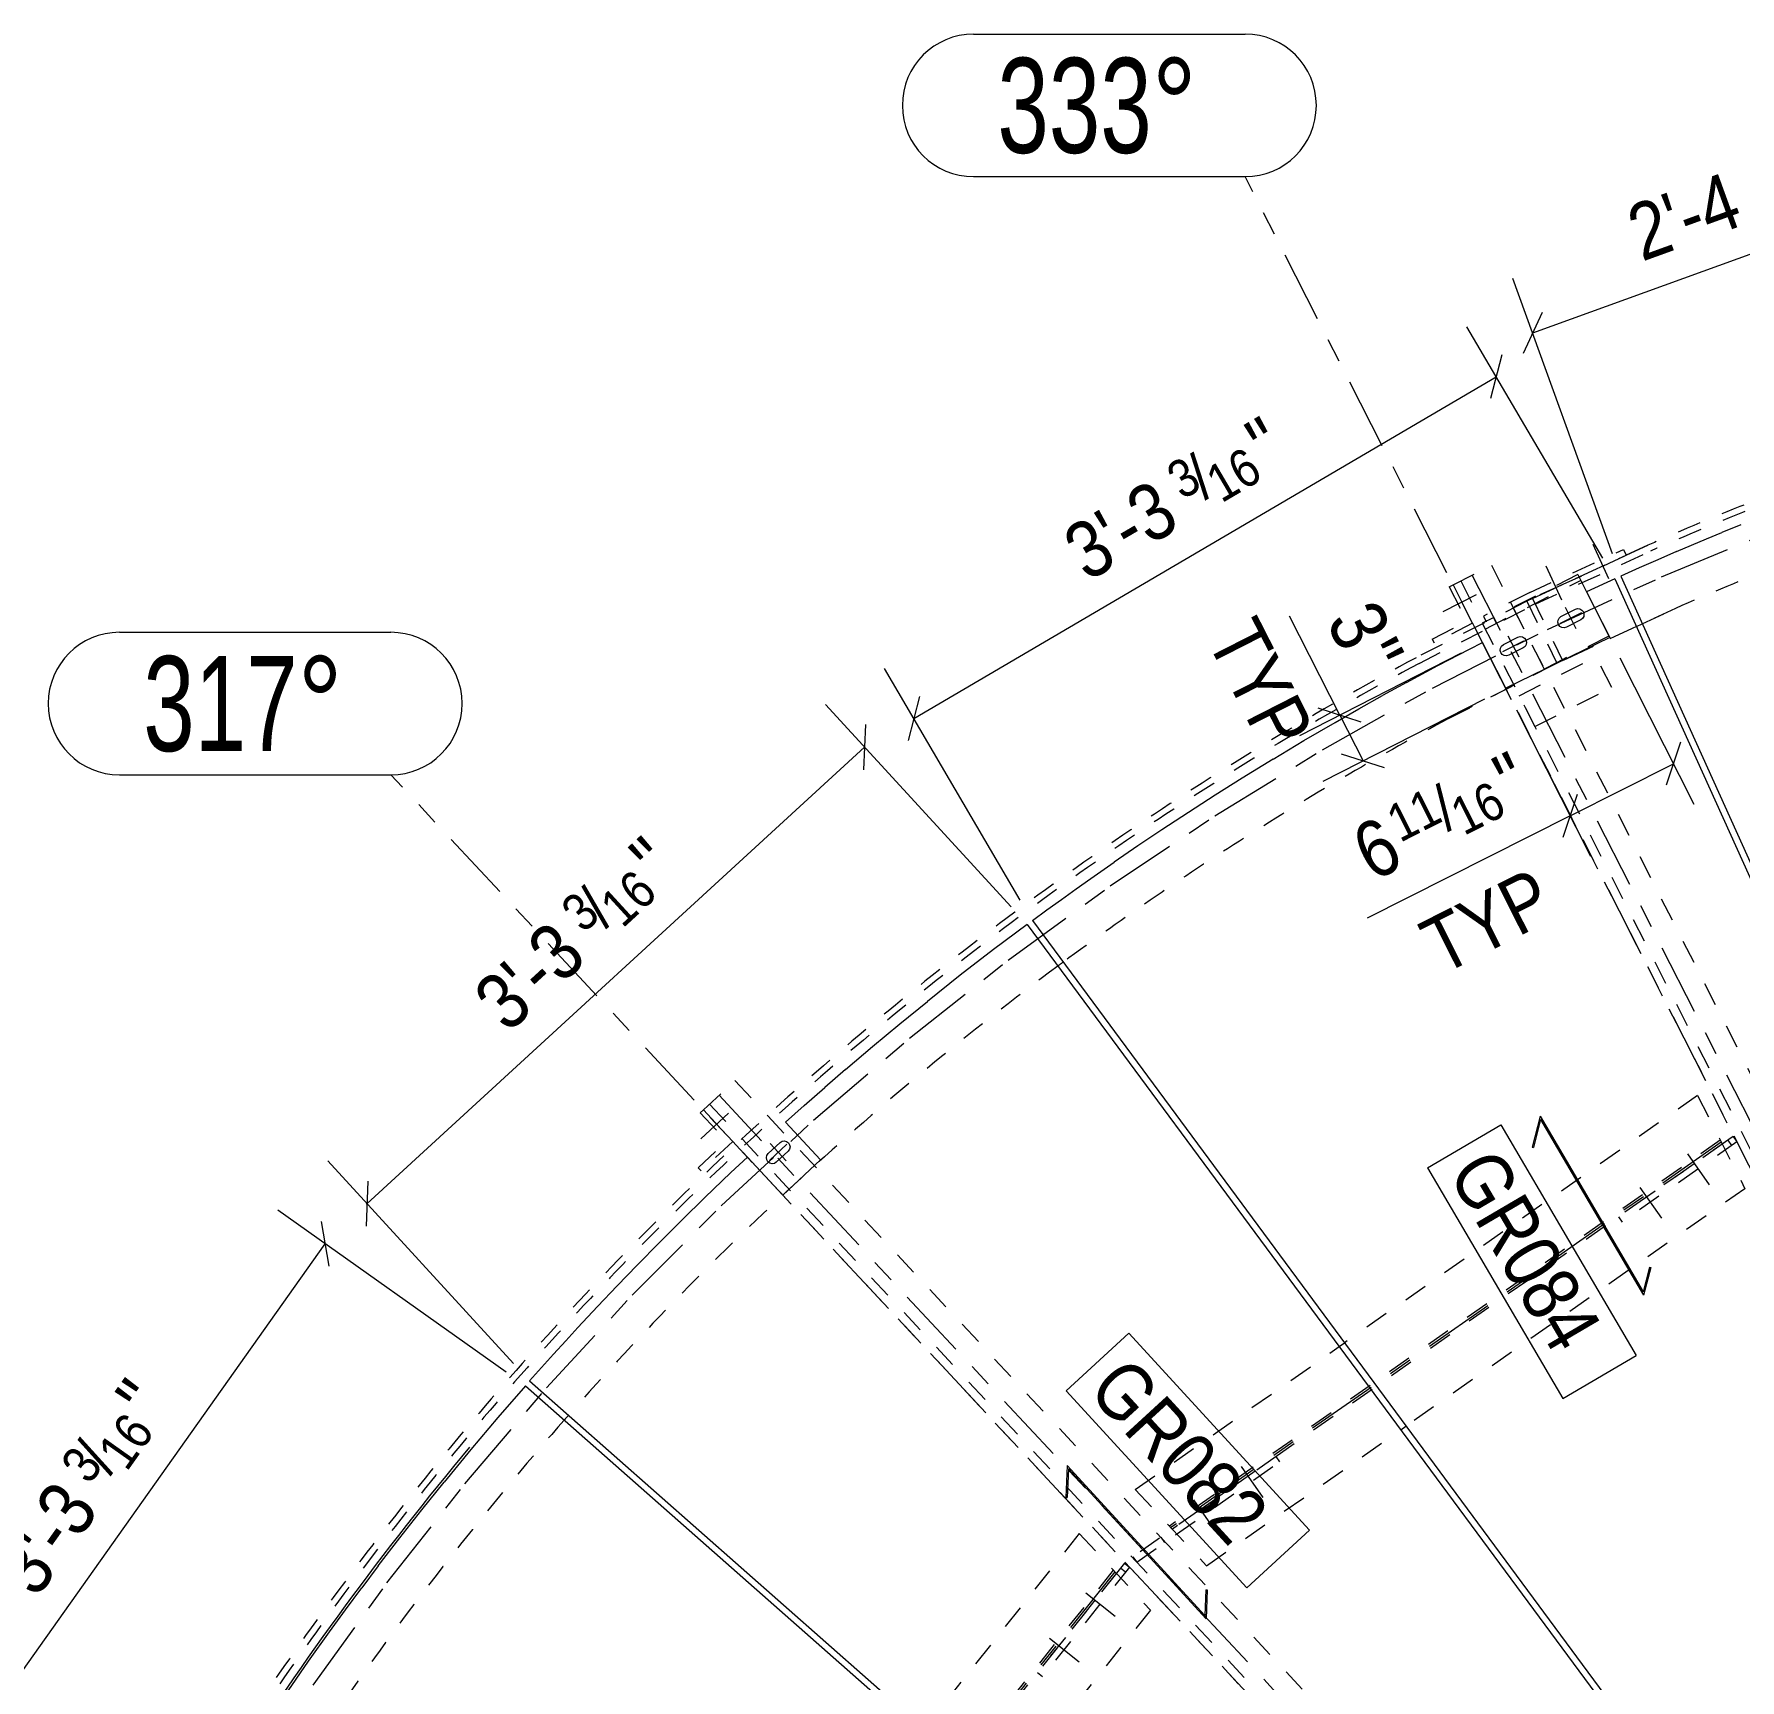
# Model space of a CAD drawing. Header units: millimetres. Extents: x -16923 to 12967, y -5402 to 13813.
# Drawn here: x -13520 to -11007, y 6331 to 8756 of the extents above; entities that cross this region are included whole.
import ezdxf

# ---------------------------------------------------------------- set-up
doc = ezdxf.new("R2010")
doc.units = ezdxf.units.MM
doc.header["$LTSCALE"] = 35
for name, pattern in [('XKITLINE00', [0]), ('XKITLINE01', [4, 1, -1, 1, -1]), ('XKITLINE02', [4, 2, -2]), ('XKITLINE03', [6, 3, -1, 1, -1])]:
    doc.linetypes.add(name, pattern=pattern)
for name, color, linetype, lineweight in [('Bolt', 3, 'Continuous', 0), ('Dimension', 7, 'Continuous', 0), ('Grid', 1, 'Continuous', 0), ('Part', 2, 'Continuous', 0), ('Part mark', 3, 'Continuous', 0)]:
    doc.layers.add(name, color=color, linetype=linetype, lineweight=lineweight)
doc.styles.add('ARIAL', font='arial.ttf')
doc.styles.add('ARIAL_NARROW', font='ARIALN.TTF')

msp = doc.modelspace()

# ---------------------------------------------------------------- linework, layer by layer
at = {"layer": 'Bolt', "color": 8, "linetype": 'XKITLINE00', "lineweight": 0}
for p, q in [((-11200.111, 7953.81148), (-11223.343817, 8004.283529)), ((-11269.329807, 7921.949334), (-11292.562623, 7972.421383)), ((-11395.409553, 7930.017674), (-11444.916104, 7904.792826)), ((-11395.409553, 7930.017674), (-11444.916104, 7904.792826)), ((-11275.362036, 7889.519975), (-11274.961615, 7892.903132)), ((-11274.961615, 7892.903132), (-11273.296993, 7895.875525)), ((-11273.296993, 7895.875525), (-11270.621605, 7897.984627)), ((-11240.489953, 7903.53816), (-11271.608355, 7887.682542)), ((-11270.621605, 7897.984627), (-11249.404512, 7908.795276)), ((-11248.121345, 7880.05115), (-11263.976963, 7911.169552)), ((-11241.476703, 7893.236075), (-11262.693796, 7882.425426)), ((-11249.404512, 7908.795276), (-11246.125658, 7909.720011)), ((-11246.125658, 7909.720011), (-11242.742502, 7909.31959)), ((-11242.742502, 7909.31959), (-11239.770109, 7907.654968)), ((-11238.801314, 7895.345177), (-11241.476703, 7893.236075)), ((-11239.770109, 7907.654968), (-11237.661007, 7904.97958)), ((-11237.136693, 7898.31757), (-11238.801314, 7895.345177)), ((-11237.661007, 7904.97958), (-11236.736271, 7901.700726)), ((-11236.736271, 7901.700726), (-11237.136693, 7898.31757)), ((-11355.351674, 7856.644813), (-11334.134581, 7867.455462)), ((-11348.708167, 7869.831966), (-11332.848008, 7838.704652)), ((-11334.134581, 7867.455462), (-11330.854789, 7868.380462)), ((-11330.854789, 7868.380462), (-11327.470663, 7867.979926)), ((-11327.470663, 7867.979926), (-11324.497419, 7866.314828)), ((-11274.437301, 7886.241122), (-11275.362036, 7889.519975)), ((-11272.328199, 7883.565734), (-11274.437301, 7886.241122)), ((-11269.355806, 7881.901112), (-11272.328199, 7883.565734)), ((-11265.972649, 7881.50069), (-11269.355806, 7881.901112)), ((-11262.693796, 7882.425426), (-11265.972649, 7881.50069)), ((-11360.093463, 7848.177737), (-11359.692927, 7851.561863)), ((-11359.168463, 7844.897945), (-11360.093463, 7848.177737)), ((-11359.692927, 7851.561863), (-11358.027828, 7854.535107)), ((-11357.058757, 7842.22179), (-11359.168463, 7844.897945)), ((-11358.027828, 7854.535107), (-11355.351674, 7856.644813)), ((-11354.085512, 7840.556692), (-11357.058757, 7842.22179)), ((-11356.341745, 7846.338229), (-11325.214431, 7862.198388)), ((-11326.204502, 7851.891805), (-11347.421594, 7841.081156)), ((-11323.528347, 7854.001511), (-11326.204502, 7851.891805)), ((-11324.497419, 7866.314828), (-11322.387713, 7863.638673)), ((-11321.863249, 7856.974755), (-11323.528347, 7854.001511)), ((-11322.387713, 7863.638673), (-11321.462712, 7860.358881)), ((-11321.462712, 7860.358881), (-11321.863249, 7856.974755)), ((-11350.701387, 7840.156155), (-11354.085512, 7840.556692)), ((-11347.421594, 7841.081156), (-11350.701387, 7840.156155)), ((-12497.405444, 7166.483283), (-12538.041285, 7128.589749)), ((-12497.405444, 7166.483283), (-12538.041285, 7128.589749)), ((-12438.675038, 7106.99421), (-12421.259678, 7123.234296)), ((-12436.785876, 7096.813986), (-12411.236033, 7120.639599)), ((-12435.923761, 7121.501714), (-12412.098147, 7095.951871)), ((-12421.259678, 7123.234296), (-12418.361904, 7125.027497)), ((-12418.361904, 7125.027497), (-12414.998471, 7125.575268)), ((-12414.998471, 7125.575268), (-12411.681441, 7124.79421)), ((-12411.681441, 7124.79421), (-12408.915814, 7122.803239)), ((-12407.3559, 7113.225003), (-12409.346871, 7110.459375)), ((-12408.915814, 7122.803239), (-12407.122613, 7119.905465)), ((-12406.574842, 7116.542032), (-12407.3559, 7113.225003)), ((-12407.122613, 7119.905465), (-12406.574842, 7116.542032)), ((-12441.447067, 7100.911553), (-12440.666009, 7104.228582)), ((-12440.899296, 7097.54812), (-12441.447067, 7100.911553)), ((-12439.106095, 7094.650346), (-12440.899296, 7097.54812)), ((-12440.666009, 7104.228582), (-12438.675038, 7106.99421)), ((-12436.340467, 7092.659375), (-12439.106095, 7094.650346)), ((-12433.023438, 7091.878317), (-12436.340467, 7092.659375)), ((-12429.660005, 7092.426088), (-12433.023438, 7091.878317)), ((-12426.762231, 7094.219289), (-12429.660005, 7092.426088)), ((-12409.346871, 7110.459375), (-12426.762231, 7094.219289))]:
    msp.add_line(p, q, dxfattribs=at)
at = {"layer": 'Bolt', "color": 8, "linetype": 'XKITLINE02', "lineweight": 0}
for p, q in [((-11084.232637, 7106.2015), (-11052.363296, 7060.687363)), ((-11154.454445, 7057.031661), (-11122.585103, 7011.517524)), ((-11741.781803, 6645.780617), (-11709.912462, 6600.266481)), ((-11812.003611, 6596.610778), (-11780.134269, 6551.096642)), ((-11970.815383, 6459.843132), (-11927.331716, 6425.254662)), ((-12024.180449, 6392.754049), (-11980.696783, 6358.165579))]:
    msp.add_line(p, q, dxfattribs=at)
at = {"layer": 'Dimension', "color": 7, "linetype": 'XKITLINE00', "lineweight": 0}
for p, q in [((-11312.275405, 8315.819865), (-10630.552083, 8562.555177)), ((-11194.528006, 7990.48683), (-11341.348427, 8396.147877)), ((-11298.131891, 8346.008437), (-11326.418918, 8285.631292)), ((-11209.001618, 7983.842319), (-11409.162092, 8325.026455)), ((-11357.530612, 8283.603966), (-11374.338894, 8219.082363)), ((-12224.154514, 7747.856466), (-11365.934753, 8251.343164)), ((-11596.486678, 7752.654137), (-11670.831001, 7898.563087)), ((-11596.486678, 7752.654137), (-11670.831001, 7898.563087)), ((-11417.510296, 7843.847159), (-11655.894538, 7722.384321)), ((-12067.238078, 7480.384085), (-12267.381853, 7821.539757)), ((-11183.779912, 7837.346446), (-11075.040615, 7621.516868)), ((-12080.779727, 7470.286283), (-12354.530011, 7768.6388)), ((-12215.750373, 7780.117268), (-12232.558655, 7715.595665)), ((-11383.143618, 7776.398762), (-11621.527863, 7654.935923)), ((-11564.780831, 7742.352283), (-11628.192524, 7762.955991)), ((-11596.486678, 7752.654137), (-11562.120003, 7685.20574)), ((-11336.014824, 7760.647426), (-11227.275527, 7544.817847)), ((-12295.342505, 7738.999782), (-12298.207093, 7672.386347)), ((-13029.929814, 7032.99422), (-12296.774799, 7705.693065)), ((-11530.414156, 7674.903885), (-11593.825849, 7695.507594)), ((-11094.594734, 7712.720286), (-11115.486106, 7649.402783)), ((-11257.275332, 7604.362514), (-11105.04042, 7681.061535)), ((-11246.829646, 7636.021266), (-11267.721018, 7572.703763)), ((-11257.275332, 7604.362514), (-11556.251288, 7453.732394)), ((-11257.275332, 7604.362514), (-11556.251288, 7453.732394)), ((-12813.957051, 6797.611752), (-13087.685027, 7095.939955)), ((-13028.49752, 7066.300937), (-13031.362109, 6999.687502)), ((-12825.072509, 6784.892142), (-13161.448165, 7023.265541)), ((-13097.351459, 7006.735431), (-13086.144252, 6941.009073)), ((-13667.051914, 6162.043913), (-13091.747855, 6973.872252))]:
    msp.add_line(p, q, dxfattribs=at)
msp.add_arc((-9234.650534, 3627.696377), 4749.8, 140.102313685, 154.445164959, dxfattribs=at)
at = {"layer": 'Dimension', "color": 3}
for p in [(-11312.275405, 8315.819865), (-11365.934753, 8251.343164), (-12224.154514, 7747.856466), (-11596.486678, 7752.654137), (-12296.774799, 7705.693065), (-11562.120003, 7685.20574), (-11105.04042, 7681.061535), (-11257.275332, 7604.362514), (-13029.929814, 7032.99422), (-13091.747855, 6973.872252)]:
    msp.add_point(p, dxfattribs=at)
at = {"layer": 'Grid', "color": 1, "linetype": 'XKITLINE00', "lineweight": 0}
for p, q in [((-12136.013716, 8756.09694), (-11736.043013, 8756.09694)), ((-12136.013716, 8546.09694), (-11736.043013, 8546.09694)), ((-13394.628503, 7874.805379), (-12994.6578, 7874.805379)), ((-13394.628503, 7664.805379), (-12994.6578, 7664.805379))]:
    msp.add_line(p, q, dxfattribs=at)
at = {"layer": 'Grid', "color": 1, "linetype": 'XKITLINE03', "lineweight": 0}
for p, q in [((-9150.544416, 3471.770235), (-11736.043013, 8546.09694)), ((-9110.64304, 3499.709479), (-12994.6578, 7664.805379))]:
    msp.add_line(p, q, dxfattribs=at)
at = {"layer": 'Grid', "color": 1, "linetype": 'XKITLINE00', "lineweight": 0}
for centre, start, end in [((-12136.013716, 8651.09694), 90, 270), ((-11736.043013, 8651.09694), 270, 90), ((-13394.628503, 7769.805379), 90, 270), ((-12994.6578, 7769.805379), 270, 90)]:
    msp.add_arc(centre, 105, start, end, dxfattribs=at)
at = {"layer": 'Part', "color": 8, "linetype": 'XKITLINE03', "lineweight": 0}
for p, q in [((-11122.261034, 7956.568942), (-10946.782602, 8029.099083)), ((-10596.997698, 6380.530027), (-11401.309968, 7959.081735)), ((-11290.357162, 7879.045327), (-11122.261034, 7956.568942)), ((-11460.116103, 7792.591977), (-11298.923381, 7874.885512)), ((-11622.107983, 7701.693662), (-11460.116103, 7792.591977)), ((-11780.402223, 7604.498979), (-11622.107983, 7701.693662)), ((-11934.75422, 7501.158117), (-11780.402223, 7604.498979)), ((-12084.925463, 7391.830763), (-11934.75422, 7501.158117)), ((-12230.683902, 7276.685853), (-12084.925463, 7391.830763)), ((-12371.804305, 7155.901314), (-12230.683902, 7276.685853)), ((-11302.826033, 5897.092292), (-12511.088427, 7192.795077)), ((-12508.068606, 7029.663788), (-12371.804305, 7155.901314)), ((-11034.424739, 7123.635548), (-11845.421562, 6555.76946)), ((-12639.266244, 6898.168342), (-12508.068606, 7029.663788)), ((-12765.194489, 6761.618168), (-12639.266244, 6898.168342)), ((-12885.658749, 6620.224268), (-12765.194489, 6761.618168)), ((-13000.472878, 6474.205131), (-12885.658749, 6620.224268)), ((-11928.010125, 6490.705449), (-12586.576239, 5662.774373)), ((-13109.459463, 6323.786392), (-13000.472878, 6474.205131))]:
    msp.add_line(p, q, dxfattribs=at)
at = {"layer": 'Part', "color": 2, "linetype": 'XKITLINE00', "lineweight": 0}
for p, q in [((-11056.045749, 8012.45753), (-11033.724493, 8021.686785)), ((-11005.711156, 8033.082198), (-11033.724493, 8021.686785)), ((-11100.546042, 7993.659144), (-11127.978431, 7981.803707)), ((-11100.546042, 7993.659144), (-11078.319791, 8003.114902)), ((-11078.319791, 8003.114902), (-11056.045749, 8012.45753)), ((-11155.335657, 7969.775843), (-11182.616646, 7957.576049)), ((-11127.978431, 7981.803707), (-11155.335657, 7969.775843)), ((-11191.291165, 7953.653913), (-11233.054277, 7934.390259)), ((-11191.291165, 7953.653913), (-10552.74151, 6541.468274)), ((-11182.616646, 7957.576049), (-10544.037161, 6545.324422)), ((-11233.054277, 7934.390259), (-11198.741639, 7867.047936)), ((-11198.741639, 7867.047936), (-11351.95839, 7792.28843)), ((-11452.01069, 7825.700227), (-11405.598947, 7849.939586)), ((-11405.598947, 7849.939586), (-11386.325059, 7859.73683)), ((-11351.95839, 7792.28843), (-11386.325059, 7859.73683)), ((-11498.152409, 7800.950719), (-11452.01069, 7825.700227)), ((-11498.152409, 7800.950719), (-11533.418026, 7781.589977)), ((-11568.518395, 7761.931234), (-11533.418026, 7781.589977)), ((-11649.327136, 7715.167624), (-11603.450998, 7741.975901)), ((-11603.450998, 7741.975901), (-11568.518395, 7761.931234)), ((-11694.90051, 7687.847828), (-11649.327136, 7715.167624)), ((-11694.90051, 7687.847828), (-11740.165418, 7660.019931)), ((-11740.165418, 7660.019931), (-11779.967145, 7634.968598)), ((-11779.967145, 7634.968598), (-11819.518883, 7609.524408)), ((-11819.518883, 7609.524408), (-11858.816755, 7583.689856)), ((-11858.816755, 7583.689856), (-11893.925168, 7560.133805)), ((-11893.925168, 7560.133805), (-11928.822516, 7536.266185)), ((-11963.506034, 7512.088888), (-11928.822516, 7536.266185)), ((-12006.656429, 7481.362018), (-11985.124068, 7496.785608)), ((-11985.124068, 7496.785608), (-11963.506034, 7512.088888)), ((-12049.485219, 7450.138309), (-12028.102449, 7465.818596)), ((-12028.102449, 7465.818596), (-12006.656429, 7481.362018)), ((-12057.117133, 7444.497106), (-12106.629805, 7407.320607)), ((-12057.117133, 7444.497106), (-11090.332977, 6136.536931)), ((-12049.485219, 7450.138309), (-11082.987241, 6142.579014)), ((-12106.629805, 7407.320607), (-12155.653666, 7369.501858)), ((-12155.653666, 7369.501858), (-12204.180386, 7331.047285)), ((-12244.823593, 7298.036285), (-12204.180386, 7331.047285)), ((-12285.100433, 7264.579259), (-12244.823593, 7298.036285)), ((-12325.006011, 7230.680275), (-12285.100433, 7264.579259)), ((-12325.006011, 7230.680275), (-12355.411845, 7204.336635)), ((-12385.593461, 7177.736407), (-12355.411845, 7204.336635)), ((-12385.593461, 7177.736407), (-12413.194265, 7152.992246)), ((-12413.194265, 7152.992246), (-12361.500862, 7097.558162)), ((-11301.349768, 7162.030684), (-11313.262368, 7116.302033)), ((-11300.631573, 7156.854015), (-11311.326962, 7115.797847)), ((-11301.349768, 7162.030684), (-11149.545888, 6903.272921)), ((-11300.631573, 7156.854015), (-11148.827694, 6898.096252)), ((-11313.262368, 7116.302033), (-11311.326962, 7115.797847)), ((-12493.571153, 7078.733335), (-12469.301009, 7101.429329)), ((-12417.230012, 7045.589889), (-12469.301009, 7101.429329)), ((-12361.500862, 7097.558162), (-12417.230012, 7045.589889)), ((-12493.571153, 7078.733335), (-12531.972189, 7042.009172)), ((-12531.972189, 7042.009172), (-12565.616066, 7009.148309)), ((-12565.616066, 7009.148309), (-12598.932932, 6975.955942)), ((-12598.932932, 6975.955942), (-12631.919522, 6942.435326)), ((-12631.919522, 6942.435326), (-12661.28946, 6912.023241)), ((-11140.067712, 6939.656601), (-11149.545888, 6903.272921)), ((-11138.132306, 6939.152416), (-11148.827694, 6898.096252)), ((-11140.067712, 6939.656601), (-11138.132306, 6939.152416)), ((-12661.28946, 6912.023241), (-12690.387534, 6881.350937)), ((-12719.21144, 6850.420844), (-12690.387534, 6881.350937)), ((-12737.128065, 6830.913813), (-12719.21144, 6850.420844)), ((-12754.935635, 6811.307176), (-12737.128065, 6830.913813)), ((-12790.240938, 6771.775407), (-12772.633595, 6791.601544)), ((-12772.633595, 6791.601544), (-12754.935635, 6811.307176)), ((-12796.51595, 6764.65547), (-12837.103909, 6717.898499)), ((-12796.51595, 6764.65547), (-11576.305581, 5689.240164)), ((-12790.240938, 6771.775407), (-11570.394648, 5696.691839)), ((-12837.103909, 6717.898499), (-12877.078932, 6670.616427)), ((-12877.078932, 6670.616427), (-12916.434227, 6622.81729)), ((-11998.249111, 6647.430745), (-12000.279341, 6600.219538)), ((-11996.458404, 6642.520849), (-11998.281188, 6600.133611)), ((-11998.249111, 6647.430745), (-11795.426877, 6426.380654)), ((-11996.458404, 6642.520849), (-11793.636169, 6421.470758)), ((-12949.226977, 6581.997786), (-12916.434227, 6622.81729)), ((-12000.279341, 6600.219538), (-11998.281188, 6600.133611)), ((-12981.567761, 6540.819271), (-12949.226977, 6581.997786)), ((-13013.452647, 6499.286749), (-12981.567761, 6540.819271)), ((-13013.452647, 6499.286749), (-13037.638969, 6467.138282)), ((-13061.552129, 6434.786113), (-13037.638969, 6467.138282)), ((-11793.811537, 6463.943919), (-11795.426877, 6426.380654)), ((-11793.811537, 6463.943919), (-11791.813384, 6463.857992)), ((-11791.813384, 6463.857992), (-11793.636169, 6421.470758)), ((-13085.190413, 6402.232563), (-13061.552129, 6434.786113)), ((-13115.986712, 6358.932544), (-13085.190413, 6402.232563)), ((-13146.296706, 6315.290729), (-13115.986712, 6358.932544))]:
    msp.add_line(p, q, dxfattribs=at)
at = {"layer": 'Part', "color": 8, "linetype": 'XKITLINE01', "lineweight": 0}
for p, q in [((-11316.715549, 7933.360161), (-11178.428113, 7996.964525)), ((-11142.604929, 8003.117475), (-11312.552173, 7924.740151)), ((-11308.390609, 7916.172372), (-11138.790449, 7994.389625)), ((-11178.428113, 7996.964525), (-11174.493859, 7988.410741)), ((-11174.493859, 7988.410741), (-11142.604929, 8003.117475)), ((-11429.599425, 7944.667537), (-11373.02051, 7973.495934)), ((-11373.02051, 7973.495934), (-11345.196294, 7918.887835)), ((-11312.552173, 7924.740151), (-11174.493859, 7988.410741)), ((-11271.742079, 7943.561203), (-11174.447968, 7988.310967)), ((-11174.447968, 7988.310967), (-11174.493859, 7988.410741)), ((-11435.257316, 7941.784697), (-11429.599424, 7944.667537)), ((-11400.771028, 7888.088623), (-11429.599425, 7944.667537)), ((-11429.599424, 7944.667537), (-11400.771027, 7888.088623)), ((-11418.283642, 7950.433216), (-10613.971372, 6371.881508)), ((-11246.004608, 7959.819281), (-11386.673833, 7888.144731)), ((-11382.349574, 7879.657893), (-11241.680348, 7951.332443)), ((-11312.566422, 7924.784325), (-11271.742079, 7943.561203)), ((-11246.004608, 7959.819281), (-11199.879173, 7869.293018)), ((-11321.118508, 7920.580573), (-11484.099668, 7837.373989)), ((-11435.257316, 7941.784697), (-11409.311759, 7890.863675)), ((-11316.715549, 7933.360161), (-11384.956746, 7898.683792)), ((-11321.063212, 7920.46673), (-11380.641801, 7890.192215)), ((-11345.196294, 7918.887835), (-10575.201813, 6407.688577)), ((-11321.118508, 7920.580573), (-11276.728254, 7829.190451)), ((-11312.566422, 7924.784325), (-11321.063212, 7920.46673)), ((-11312.552173, 7924.740151), (-11268.16215, 7833.350504)), ((-11479.602749, 7828.977362), (-11316.956922, 7912.012749)), ((-11384.956746, 7898.683792), (-11380.641801, 7890.192215)), ((-11365.581195, 7888.201809), (-11369.905454, 7896.688646)), ((-11341.410321, 7911.207642), (-11295.284886, 7820.681379)), ((-11101.917138, 7910.020409), (-11159.544106, 7883.443647)), ((-11150.898932, 7887.430681), (-11101.917138, 7910.020409)), ((-11460.232781, 7864.918117), (-11409.311759, 7890.863675)), ((-11400.771027, 7888.088623), (-11457.349942, 7859.260226)), ((-11400.771028, 7888.088623), (-11397.466338, 7881.602803)), ((-11397.466338, 7881.602803), (-10636.63568, 6388.388562)), ((-11386.673833, 7888.144731), (-11382.349574, 7879.657893)), ((-11199.879173, 7869.293018), (-11268.610148, 7834.272837)), ((-11159.544106, 7883.443647), (-11268.16215, 7833.350504)), ((-11261.61464, 7836.370125), (-11159.544106, 7883.443647)), ((-11159.544106, 7883.443647), (-11150.898932, 7887.430681)), ((-11460.232781, 7864.918117), (-11457.349942, 7859.260226)), ((-11276.728254, 7829.190451), (-11436.132538, 7747.809965)), ((-11436.132538, 7747.809965), (-11285.347379, 7824.790139)), ((-11332.106207, 7781.300477), (-11218.948378, 7838.957271)), ((-11277.096591, 7829.948778), (-11295.284886, 7820.681379)), ((-11285.347379, 7824.790139), (-11276.728254, 7829.190451)), ((-11268.610148, 7834.272837), (-11277.096591, 7829.948778)), ((-11268.16215, 7833.350504), (-11261.61464, 7836.370125)), ((-11195.885661, 7793.694139), (-11218.948378, 7838.957271)), ((-11309.043489, 7736.037346), (-11195.885661, 7793.694139)), ((-11309.043489, 7736.037346), (-11332.106207, 7781.300477)), ((-12534.308907, 7171.141629), (-12487.867947, 7214.448525)), ((-12487.867947, 7214.448525), (-12439.421245, 7162.495798)), ((-11069.358791, 7192.197485), (-11589.577374, 6827.936512)), ((-11069.358791, 7192.197485), (-10999.490687, 7055.073611)), ((-12538.953004, 7166.810939), (-12534.308908, 7171.141629)), ((-12538.953004, 7166.810939), (-12499.976798, 7125.014075)), ((-12534.308908, 7171.141629), (-12491.002012, 7124.700669)), ((-12491.002012, 7124.700669), (-12534.308907, 7171.141629)), ((-12525.020715, 7179.803009), (-11316.758321, 5884.100223)), ((-12439.421245, 7162.495798), (-11296.031919, 5936.36086)), ((-12541.773662, 7086.037869), (-12499.976798, 7125.014075)), ((-12491.002012, 7124.700669), (-12537.442972, 7081.393773)), ((-12491.002012, 7124.700669), (-12486.003898, 7119.340849)), ((-12486.003898, 7119.340849), (-11342.759772, 5893.361619)), ((-11035.880325, 7126.492296), (-11847.608187, 6558.114328)), ((-11032.969154, 7120.778801), (-11843.234937, 6553.424592)), ((-11016.993864, 7131.963598), (-11186.050717, 7013.588715)), ((-11011.544888, 7124.181654), (-11180.601741, 7005.806771)), ((-11024.796295, 7126.500277), (-11019.347319, 7118.718333)), ((-11016.993864, 7131.963598), (-11011.544888, 7124.181654)), ((-12541.773662, 7086.037869), (-12537.442972, 7081.393773)), ((-10999.490687, 7055.073611), (-11498.959845, 6705.341541)), ((-11186.050717, 7013.588715), (-11180.601741, 7005.806771)), ((-11897.900559, 6612.046294), (-11597.35726, 6822.488977)), ((-11597.35726, 6822.488977), (-11589.577374, 6827.936512)), ((-11792.942565, 6499.492625), (-11506.740358, 6699.893568)), ((-11506.740358, 6699.893568), (-11498.959845, 6705.341541)), ((-11690.15256, 6660.613524), (-11901.23415, 6512.812604)), ((-11684.703593, 6652.831574), (-11690.152569, 6660.613519)), ((-11895.785174, 6505.030659), (-11684.703584, 6652.83158)), ((-11897.900559, 6612.046294), (-11792.942565, 6499.492625)), ((-11980.555566, 6547.053536), (-12209.162494, 6259.655239)), ((-11980.555566, 6547.053536), (-11875.464683, 6434.357362)), ((-11860.308831, 6541.468821), (-11854.859855, 6533.686876)), ((-11901.23415, 6512.812604), (-11895.785174, 6505.030659)), ((-11930.199518, 6493.053286), (-12589.356408, 5664.379504)), ((-11925.820731, 6488.357612), (-12583.796071, 5661.169242)), ((-11913.716381, 6503.573259), (-12042.137115, 6342.126269)), ((-11906.281603, 6497.65937), (-12034.702338, 6336.21238)), ((-11912.211052, 6490.205032), (-11919.645829, 6496.118921)), ((-11913.716381, 6503.573259), (-11906.281603, 6497.65937)), ((-11875.464683, 6434.357362), (-12094.683377, 6158.761693)), ((-12042.137115, 6342.126269), (-12034.702338, 6336.21238))]:
    msp.add_line(p, q, dxfattribs=at)
for centre, radius, start, end in [((-9229.382958, 3625.505705), 4777.436877, 97.494819401, 113.607587619), ((-9229.382958, 3625.505705), 4767.911877, 97.494819401, 113.607587619), ((-9229.382958, 3625.505705), 4675.836877, 105.520582308, 113.607587619), ((-9229.186531, 3627.00967), 4776.170113, 118.171831205, 160.96774373), ((-9229.186531, 3627.00967), 4766.645113, 118.171831205, 160.96774373), ((-9229.186531, 3627.00967), 4674.570113, 118.171831205, 126.415072268), ((-9229.186531, 3627.00967), 4674.570113, 126.53142029, 138.551355513), ((-9229.186531, 3627.00967), 4674.570113, 126.415072268, 126.53142029), ((-9229.186531, 3627.00967), 4674.570113, 138.667690312, 149.662549438), ((-9229.186532, 3627.009671), 4674.570113, 138.551355513, 138.667690312), ((-9229.539227, 3627.309948), 3200.94, 117.345539252, 126.387714722), ((-9229.539227, 3627.309948), 3108.865, 117.345539252, 161.781617646), ((-9229.992753, 3627.696377), 2769.39375, 75, 285), ((-9229.992753, 3627.696377), 2759.39375, 75, 285), ((-9229.539227, 3627.309948), 3099.34, 117.345539252, 161.781617646)]:
    msp.add_arc(centre, radius, start, end, dxfattribs=at)
at = {"layer": 'Part mark', "color": 7, "linetype": 'XKITLINE00', "lineweight": 0}
for p, q in [((-11467.098405, 7085.891397), (-11358.993724, 7149.312529)), ((-11358.993724, 7149.312529), (-11159.574771, 6809.392356)), ((-11467.098405, 7085.891397), (-11267.679453, 6745.971223)), ((-11999.69825, 6757.432912), (-11907.347208, 6842.168661)), ((-11907.347208, 6842.168661), (-11640.9074, 6551.783621)), ((-11267.679453, 6745.971223), (-11159.574771, 6809.392356)), ((-11999.69825, 6757.432912), (-11733.258442, 6467.047871)), ((-11733.258442, 6467.047871), (-11640.9074, 6551.783621))]:
    msp.add_line(p, q, dxfattribs=at)

# ---------------------------------------------------------------- texts
at = {"layer": 'Dimension', "color": 3, "style": 'ARIAL', "width": 0.85}
for s, height, rotation, p in [("2'-4", 83.3437467, 19.898824225, (-11151.361424, 8420.592388)), ('"', 83.343747, 30.40114061, (-11699.794837, 8106.208898)), ('16', 55.5624992, 30.40114061, (-11770.885363, 8064.502641)), ('3', 55.562499, 30.40114061, (-11828.628111, 8069.278059)), ('/', 66.674999, 30.40114061, (-11795.304804, 8069.50214)), ("3'-3", 83.3437467, 30.40114061, (-11968.588625, 7948.517241)), ('3', 83.343747, -63.002439153, (-11617.655616, 7890.580219)), ('TYP', 83.3437467, -63.002439153, (-11794.118789, 7865.158407)), ('"', 83.343747, -63.002439153, (-11589.591743, 7835.501767)), ('"', 83.343747, 26.739940299, (-11340.090807, 7611.63349)), ('/', 66.674999, 26.739940299, (-11437.748495, 7581.096369)), ('16', 55.5624992, 26.739940299, (-11413.69786, 7574.548771)), ('11', 55.5624992, 26.739940299, (-11507.821711, 7564.456862)), ('6', 83.343747, 26.739940299, (-11548.027097, 7506.87099)), ('"', 83.343747, 42.536386711, (-12592.650456, 7493.598496)), ('16', 55.5624992, 42.536386711, (-12653.38126, 7437.875572)), ('TYP', 83.3437467, 26.739940299, (-11447.04116, 7368.76871)), ('/', 66.674999, 42.536386711, (-12678.306005, 7437.628264)), ('3', 55.562499, 42.536386711, (-12710.837094, 7430.401833)), ("3'-3", 83.3437467, 42.536386711, (-12822.27406, 7282.90972)), ('"', 83.343747, 54.677362389, (-13336.407721, 6704.302111)), ('16', 55.5624992, 54.677362389, (-13384.06296, 6637.054413)), ('/', 66.674999, 54.677362389, (-13408.378391, 6631.571358)), ('3', 55.562499, 54.677362389, (-13438.662492, 6617.665738)), ("3'-3", 83.3437467, 54.677362389, (-13516.592522, 6450.038081))]:
    msp.add_text(s, height=height, rotation=rotation, dxfattribs=at).set_placement(p)
at = {"layer": 'Grid', "color": 3, "style": 'ARIAL_NARROW', "width": 0.85}
for s, p in [('333°', (-12101.013716, 8581.09694)), ('317°', (-13359.628503, 7699.805379))]:
    msp.add_text(s, height=140, dxfattribs=at).set_placement(p)
at = {"layer": 'Part mark', "color": 3, "style": 'ARIAL', "width": 0.85}
for s, rotation, p in [('GR084', -59.59906985, (-11438.35909, 7078.404625)), ('GR082', -47.463823749, (-11970.027187, 6756.156962))]:
    msp.add_text(s, height=83.3350015, rotation=rotation, dxfattribs=at).set_placement(p)

doc.saveas('drawing.dxf')
